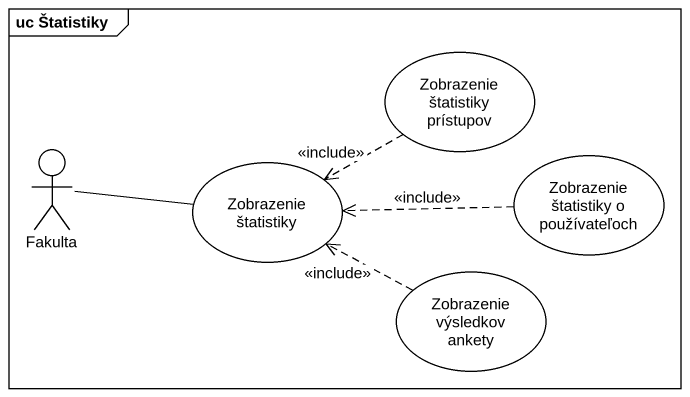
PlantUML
@startuml
mainframe uc Štatistiky
usecase "Zobrazenie štatistiky prístupov" as Zobrazenie_štatistiky
actor Fakulta
usecase "Zobrazenie štatistiky" as Zobrazenie_štatistiky_2
usecase "Zobrazenie štatistiky o používateľoch" as Zobrazenie_štatistiky_o
usecase "Zobrazenie výsledkov ankety" as Zobrazenie_výsledkov_ankety
Zobrazenie_štatistiky .left.> Zobrazenie_štatistiky_2 : <<include>>
Fakulta -right- Zobrazenie_štatistiky_2
Zobrazenie_štatistiky_o .left.> Zobrazenie_štatistiky_2 : <<include>>
Zobrazenie_výsledkov_ankety .left.> Zobrazenie_štatistiky_2 : <<include>>
@enduml
